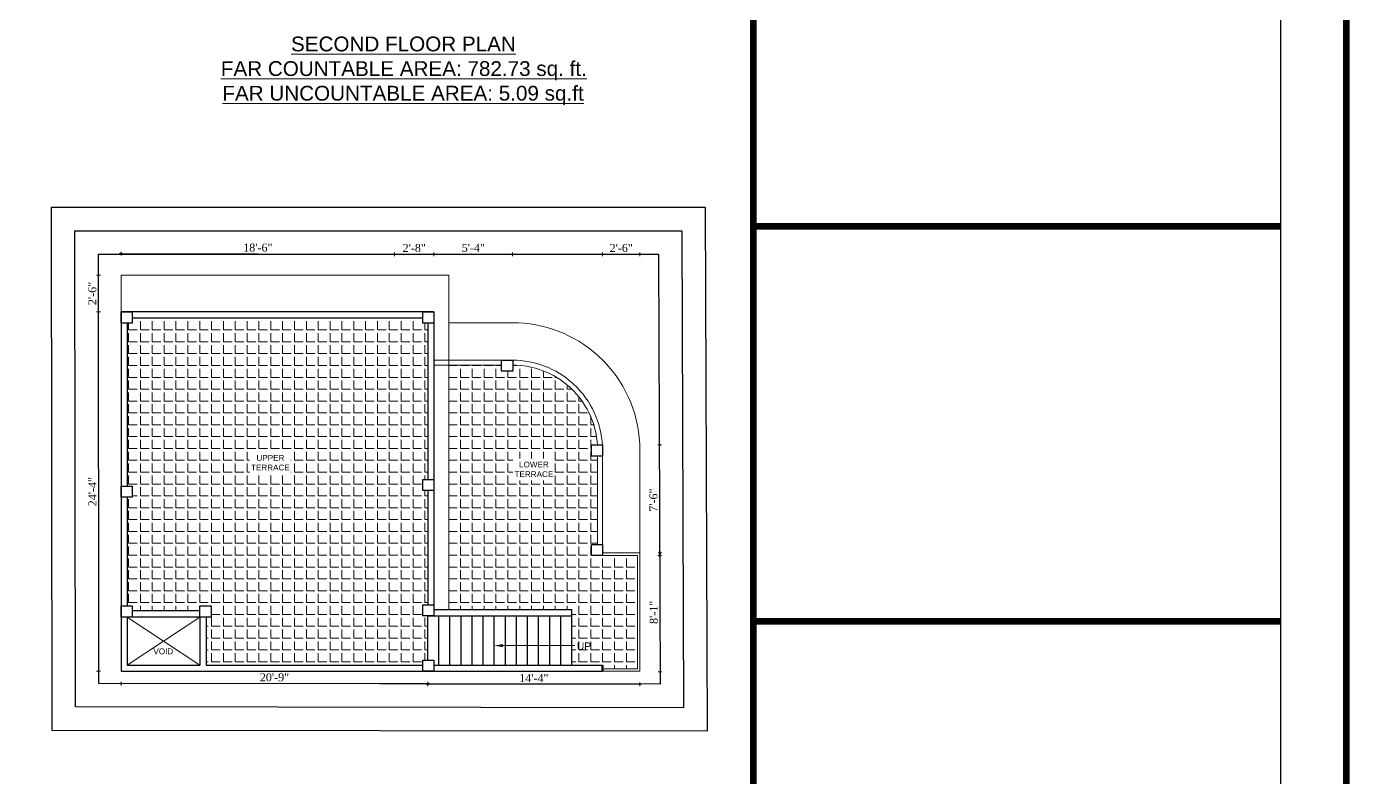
# Model space of a CAD drawing. Header units: inches. Extents: x 5914 to 162157, y -20538 to 282354.
# Drawn here: x 155197 to 156272, y -15224 to -14615 of the extents above; entities that cross this region are included whole.
import ezdxf

# ---------------------------------------------------------------- set-up
doc = ezdxf.new("R2010")
doc.units = ezdxf.units.IN
doc.header["$MEASUREMENT"] = 0
doc.header["$PDMODE"] = 99
for name, color, linetype, lineweight in [('ELE1 RA', 1, 'Continuous', 30), ('ELE2 RA', 130, 'Continuous', 20), ('ELE3 RA', 2, 'Continuous', 18), ('Hatch', 254, 'Continuous', 9), ('HATCH RA', 8, 'Continuous', 5), ('Outline', 4, 'Continuous', 9), ('TEXTLAYER', 7, 'Continuous', 18), ('WALL RA', 42, 'Continuous', 50)]:
    doc.layers.add(name, color=color, linetype=linetype, lineweight=lineweight)
doc.layers.add('S-DIM', color=7, linetype='Continuous')
doc.styles.add('arial', font='arial.ttf', dxfattribs={"height": 7})
doc.styles.add('DIM', font='dutch.ttf')
doc.styles.get("Standard").update_dxf_attribs({"font": 'arial.ttf'})
doc.dimstyles.new('Copy of DIM 8', dxfattribs={"dimtxt": 6.5, "dimasz": 1, "dimexe": 6, "dimexo": 18, "dimgap": 1.6875, "dimtad": 1, "dimdec": 0, "dimzin": 3, "dimdsep": 46, "dimlunit": 4, "dimtxsty": 'DIM', "dimblk": 'dot 2', "dimcen": 0.09375, "dimse1": 1, "dimse2": 1, "dimclrd": 1, "dimclre": 1, "dimclrt": 256, "dimadec": 0, "dimazin": 0, "dimtfac": 0.75, "dimtdec": 0, "dimtix": 1, "dimtmove": 1, "dimatfit": 3, "dimldrblk": 'DOT', "dimfxl": 1, "dimtolj": 1, "dimtzin": 0, "dimlwd": 9, "dimlwe": 9, "dimarcsym": 0})
pattern_1 = [(0, (0, 0), (0, 9.625), [7, -2.625]), (90, (0, 0), (-9.625, 6e-16), [7, -2.625])]

# ---------------------------------------------------------------- blocks, each defined once
blk = doc.blocks.new('TT')
at = {"layer": 'TEXTLAYER', "ltscale": 5, "insert": (149731.9, -15118.1), "char_height": 12, "width": 394.928, "attachment_point": 1, "rotation": 0.0057}
blk.add_mtext('\\pi107.23884;{\\LSECOND FLOOR PLAN \\P\\pi50.27977;FAR COUNTABLE AREA: 782.73 sq. ft.\\P\\pi51.48714;FAR UNCOUNTABLE AREA: 5.09 sq.ft}', dxfattribs=at)
blk = doc.blocks.new('dot1')
at = {"layer": 'Hatch'}
h = blk.add_hatch(color=256, dxfattribs=at)
edge = h.paths.add_edge_path()
edge.add_arc((0, 0), 1, 0, 360)
for p, q in [((3, 0), (-3, 0)), ((0, 3), (0, -3))]:
    blk.add_line(p, q, dxfattribs=at)
blk.add_circle((0, 0), 1, dxfattribs=at)
blk = doc.blocks.new('dot 2')
at = {"layer": 'Hatch', "xscale": 0.5, "yscale": 0.5, "zscale": 0.5}
blk.add_blockref('dot1', (0, 0), dxfattribs=at)
blk = doc.blocks.new('*D418')
at = {"layer": 'Defpoints', "color": 0, "transparency": 16777216}
for p in [(155496.1, -14799.5), (155274.1, -14816.4), (155496.1, -14816.9)]:
    blk.add_point(p, dxfattribs=at)
at = {"layer": 'S-DIM', "color": 1, "lineweight": 9, "transparency": 16777216}
blk.add_line((155275.1, -14799), (155495.1, -14799.5), dxfattribs=at)
for p, rotation in [((155274.1, -14799), 179.8709788192202), ((155496.1, -14799.5), 359.8709788192202)]:
    blk.add_blockref('dot 2', p, dxfattribs=dict(at, rotation=rotation))
at = {"layer": 'S-DIM', "transparency": 16777216, "insert": (155385.1, -14794.2), "char_height": 6.5, "attachment_point": 5, "rotation": 359.871, "style": 'DIM'}
blk.add_mtext('\\A1;18\'-6"', dxfattribs=at)
blk = doc.blocks.new('_Dot')
at = {"color": 0, "linetype": 'ByBlock', "lineweight": -2}
blk.add_line((-0.5, 0), (-1, 0), dxfattribs=at)
at = {"color": 0, "linetype": 'ByBlock', "const_width": 0.5}
blk.add_lwpolyline([(-0.25, 0, 1), (0.25, 0, 1)], format="xyb", close=True, dxfattribs=at)
blk = doc.blocks.new('*D419')
at = {"layer": 'Defpoints', "color": 0, "transparency": 16777216}
for p in [(155528.1, -14799.5), (155496.1, -14885.6), (155528.1, -14885.6)]:
    blk.add_point(p, dxfattribs=at)
at = {"layer": 'S-DIM', "color": 1, "lineweight": 9, "transparency": 16777216}
blk.add_line((155497.1, -14799.5), (155527.1, -14799.5), dxfattribs=at)
at = {"layer": 'S-DIM', "color": 1, "lineweight": 9, "transparency": 16777216, "rotation": 180}
blk.add_blockref('dot 2', (155496.1, -14799.5), dxfattribs=at)
at = {"layer": 'S-DIM', "color": 1, "lineweight": 9, "transparency": 16777216}
blk.add_blockref('dot 2', (155528.1, -14799.5), dxfattribs=at)
at = {"layer": 'S-DIM', "transparency": 16777216, "insert": (155512.1, -14794.5), "char_height": 6.5, "attachment_point": 5, "style": 'DIM'}
blk.add_mtext('\\A1;2\'-8"', dxfattribs=at)
blk = doc.blocks.new('*D420')
at = {"layer": 'Defpoints', "color": 0, "transparency": 16777216}
for p in [(155592, -14799.5), (155528.1, -14885.6), (155592, -14885.6)]:
    blk.add_point(p, dxfattribs=at)
at = {"layer": 'S-DIM', "color": 1, "lineweight": 9, "transparency": 16777216}
blk.add_line((155529.1, -14799.5), (155591, -14799.5), dxfattribs=at)
at = {"layer": 'S-DIM', "color": 1, "lineweight": 9, "transparency": 16777216, "rotation": 180}
blk.add_blockref('dot 2', (155528.1, -14799.5), dxfattribs=at)
at = {"layer": 'S-DIM', "color": 1, "lineweight": 9, "transparency": 16777216}
blk.add_blockref('dot 2', (155592, -14799.5), dxfattribs=at)
at = {"layer": 'S-DIM', "transparency": 16777216, "insert": (155560.1, -14794.4), "char_height": 6.5, "attachment_point": 5, "style": 'DIM'}
blk.add_mtext('\\A1;5\'-4"', dxfattribs=at)
blk = doc.blocks.new('*D472')
at = {"layer": 'Defpoints', "color": 0, "transparency": 16777216}
for p in [(155665, -14954.4), (155665, -15044.1), (155711.4, -15044.1)]:
    blk.add_point(p, dxfattribs=at)
at = {"layer": 'S-DIM', "color": 1, "lineweight": 9, "transparency": 16777216}
blk.add_line((155711.4, -14955.4), (155711.4, -15043.1), dxfattribs=at)
for p, rotation in [((155711.4, -14954.4), 90), ((155711.4, -15044.1), 270)]:
    blk.add_blockref('dot 2', p, dxfattribs=dict(at, rotation=rotation))
at = {"layer": 'S-DIM', "transparency": 16777216, "insert": (155706.4, -14999.2), "char_height": 6.5, "attachment_point": 5, "rotation": 90, "style": 'DIM'}
blk.add_mtext('\\A1;7\'-6"', dxfattribs=at)
blk = doc.blocks.new('*D473')
at = {"layer": 'Defpoints', "color": 0, "transparency": 16777216}
for p in [(155665, -14799.5), (155665, -15042.1), (155695.3, -15042.1)]:
    blk.add_point(p, dxfattribs=at)
at = {"layer": 'S-DIM', "color": 1, "lineweight": 9, "transparency": 16777216}
blk.add_line((155694.3, -14799.5), (155666, -14799.5), dxfattribs=at)
at = {"layer": 'S-DIM', "color": 1, "lineweight": 9, "transparency": 16777216, "rotation": 180}
blk.add_blockref('dot 2', (155665, -14799.5), dxfattribs=at)
at = {"layer": 'S-DIM', "color": 1, "lineweight": 9, "transparency": 16777216}
blk.add_blockref('dot 2', (155695.3, -14799.5), dxfattribs=at)
at = {"layer": 'S-DIM', "transparency": 16777216, "insert": (155680.2, -14794.5), "char_height": 6.5, "attachment_point": 5, "style": 'DIM'}
blk.add_mtext('\\A1;2\'-6"', dxfattribs=at)
blk = doc.blocks.new('*D474')
at = {"layer": 'Defpoints', "color": 0, "transparency": 16777216}
for p in [(155695.3, -15042.1), (155695.3, -15138.6), (155711.7, -15138.6)]:
    blk.add_point(p, dxfattribs=at)
at = {"layer": 'S-DIM', "color": 1, "lineweight": 9, "transparency": 16777216}
blk.add_line((155711.7, -15043.1), (155711.7, -15137.6), dxfattribs=at)
for p, rotation in [((155711.7, -15042.1), 90), ((155711.7, -15138.6), 270)]:
    blk.add_blockref('dot 2', p, dxfattribs=dict(at, rotation=rotation))
at = {"layer": 'S-DIM', "transparency": 16777216, "insert": (155706.7, -15090.3), "char_height": 6.5, "attachment_point": 5, "rotation": 90, "style": 'DIM'}
blk.add_mtext('\\A1;8\'-1"', dxfattribs=at)
blk = doc.blocks.new('*D475')
at = {"layer": 'Defpoints', "color": 0, "transparency": 16777216}
for p in [(155523.1, -15138.1), (155695.3, -15138.1), (155695.3, -15148.7)]:
    blk.add_point(p, dxfattribs=at)
at = {"layer": 'S-DIM', "color": 1, "lineweight": 9, "transparency": 16777216}
blk.add_line((155524.1, -15148.7), (155694.3, -15148.7), dxfattribs=at)
at = {"layer": 'S-DIM', "color": 1, "lineweight": 9, "transparency": 16777216, "rotation": 180}
blk.add_blockref('dot 2', (155523.1, -15148.7), dxfattribs=at)
at = {"layer": 'S-DIM', "color": 1, "lineweight": 9, "transparency": 16777216}
blk.add_blockref('dot 2', (155695.3, -15148.7), dxfattribs=at)
at = {"layer": 'S-DIM', "transparency": 16777216, "insert": (155609.2, -15143.7), "char_height": 6.5, "attachment_point": 5, "style": 'DIM'}
blk.add_mtext('\\A1;14\'-4"', dxfattribs=at)
blk = doc.blocks.new('*D476')
at = {"layer": 'Defpoints', "color": 0, "transparency": 16777216}
for p in [(155274.1, -15138.1), (155523.1, -15138.1), (155274.1, -15148.1)]:
    blk.add_point(p, dxfattribs=at)
at = {"layer": 'S-DIM', "color": 1, "lineweight": 9, "transparency": 16777216}
blk.add_line((155522.1, -15148.1), (155275.1, -15148.1), dxfattribs=at)
at = {"layer": 'S-DIM', "color": 1, "lineweight": 9, "transparency": 16777216, "rotation": 180}
blk.add_blockref('dot 2', (155274.1, -15148.1), dxfattribs=at)
at = {"layer": 'S-DIM', "color": 1, "lineweight": 9, "transparency": 16777216}
blk.add_blockref('dot 2', (155523.1, -15148.1), dxfattribs=at)
at = {"layer": 'S-DIM', "transparency": 16777216, "insert": (155398.6, -15143.1), "char_height": 6.5, "attachment_point": 5, "style": 'DIM'}
blk.add_mtext('\\A1;20\'-9"', dxfattribs=at)
blk = doc.blocks.new('*D477')
at = {"layer": 'Defpoints', "color": 0, "transparency": 16777216}
for p in [(155274.1, -14816.4), (155255.7, -14846.4), (155274.1, -14846.4)]:
    blk.add_point(p, dxfattribs=at)
at = {"layer": 'S-DIM', "color": 1, "lineweight": 9, "transparency": 16777216}
blk.add_line((155255.7, -14817.4), (155255.7, -14845.4), dxfattribs=at)
for p, rotation in [((155255.7, -14816.4), 90), ((155255.7, -14846.4), 270)]:
    blk.add_blockref('dot 2', p, dxfattribs=dict(at, rotation=rotation))
at = {"layer": 'S-DIM', "transparency": 16777216, "insert": (155250.7, -14831.4), "char_height": 6.5, "attachment_point": 5, "rotation": 90, "style": 'DIM'}
blk.add_mtext('\\A1;2\'-6"', dxfattribs=at)
blk = doc.blocks.new('*D478')
at = {"layer": 'Defpoints', "color": 0, "transparency": 16777216}
for p in [(155274.1, -14846.4), (155255.7, -15138.1), (155274.1, -15138.1)]:
    blk.add_point(p, dxfattribs=at)
at = {"layer": 'S-DIM', "color": 1, "lineweight": 9, "transparency": 16777216}
blk.add_line((155255.7, -14847.4), (155255.7, -15137.1), dxfattribs=at)
for p, rotation in [((155255.7, -14846.4), 90), ((155255.7, -15138.1), 270)]:
    blk.add_blockref('dot 2', p, dxfattribs=dict(at, rotation=rotation))
at = {"layer": 'S-DIM', "transparency": 16777216, "insert": (155250.8, -14992.3), "char_height": 6.5, "attachment_point": 5, "rotation": 90, "style": 'DIM'}
blk.add_mtext('\\A1;24\'-4"', dxfattribs=at)

msp = doc.modelspace()

# ---------------------------------------------------------------- hatches: boundary and pattern name
at = {"layer": 'HATCH RA'}
h = msp.add_hatch(dxfattribs=at)
h.set_pattern_fill('ANGLE', color=256, scale=35)
h.set_pattern_definition(pattern_1)
h.paths.add_polyline_path([(155523.1, -14894.6), (155523.1, -14855.4), (155519.1, -14855.4), (155519.1, -14851.4), (155283.1, -14851.4), (155283.1, -14855.4), (155279.1, -14855.4), (155279.1, -14987.8), (155283.1, -14987.8), (155283.1, -14996.8), (155279.1, -14996.8), (155279.1, -15085.1), (155283.1, -15085.1), (155283.1, -15089.1), (155338.1, -15089.1), (155338.1, -15085.1), (155347.1, -15085.1), (155347.1, -15094.1), (155343.1, -15094.1), (155343.1, -15133.1), (155519.1, -15133.1), (155519.1, -15129.1), (155523.1, -15129.1), (155523.1, -15093.1), (155519.1, -15093.1), (155519.1, -15084.1), (155523.1, -15084.1), (155523.1, -14991.3), (155519.1, -14991.3), (155519.1, -14982.3), (155523.1, -14982.3)])
h.paths.add_polyline_path([(155378.2, -14977.8), (155412, -14977.8), (155412, -14960.1), (155378.2, -14960.1)], flags=16)
h = msp.add_hatch(dxfattribs=at)
h.set_pattern_fill('ANGLE', color=256, scale=35)
h.set_pattern_definition(pattern_1)
edge = h.paths.add_edge_path()
edge.add_line((155693.3, -15044.1), (155665, -15044.1))
edge.add_line((155665, -15044.1), (155656, -15044.1))
edge.add_line((155656, -15044.1), (155656, -15035.1))
edge.add_line((155656, -15035.1), (155661, -15035.1))
edge.add_line((155661, -15035.1), (155661, -14963.4))
edge.add_line((155661, -14963.4), (155656, -14963.4))
edge.add_line((155656, -14963.4), (155656, -14954.4))
edge.add_line((155656, -14954.4), (155660.9, -14954.4))
edge.add_arc((155601.5, -14954.4), 59.4, 359.9813, 407.2214)
edge.add_line((155641.8, -14910.8), (155637.9, -14907.1))
edge.add_arc((155592.1, -14958.5), 68.9, 48.2845, 90)
edge.add_line((155592.1, -14889.6), (155592.1, -14894.6))
edge.add_line((155592.1, -14894.6), (155583.1, -14894.6))
edge.add_line((155583.1, -14894.6), (155583.1, -14889.6))
edge.add_line((155583.1, -14889.6), (155540.1, -14889.6))
edge.add_line((155540.1, -14889.6), (155540.1, -15088.1))
edge.add_line((155540.1, -15088.1), (155640.1, -15088.1))
edge.add_line((155640.1, -15088.1), (155640.1, -15133.1))
edge.add_line((155640.1, -15133.1), (155665, -15133.1))
edge.add_line((155665, -15133.1), (155665, -15136.1))
edge.add_line((155665, -15136.1), (155693.3, -15136.1))
edge.add_line((155693.3, -15136.1), (155693.3, -15044.1))
h.paths.add_polyline_path([(155592.3, -14983.2), (155626.1, -14983.2), (155626.1, -14965.5), (155592.3, -14965.5)], flags=16)

# ---------------------------------------------------------------- linework, layer by layer
for p, q in [((155633, -15084.1), (155633, -15084.1)), ((155642, -15084.1), (155642, -15084.1)), ((155523.1, -15093.1), (155622.1, -15093.1)), ((155523.1, -15129.1), (155523.1, -15093.1)), ((155528.1, -15088.1), (155640.1, -15088.1)), ((155532.1, -15133.1), (155532.1, -15093.1)), ((155541.1, -15133.1), (155541.1, -15093.1)), ((155550.1, -15133.1), (155550.1, -15093.1)), ((155559.1, -15133.1), (155559.1, -15093.1)), ((155568.1, -15133.1), (155568.1, -15093.1)), ((155577.1, -15133.1), (155577.1, -15093.1)), ((155586.1, -15133.1), (155586.1, -15093.1)), ((155595.1, -15133.1), (155595.1, -15093.1)), ((155604.1, -15133.1), (155604.1, -15093.1)), ((155613.1, -15133.1), (155613.1, -15093.1)), ((155622.1, -15133.1), (155622.1, -15093.1)), ((155622.1, -15093.1), (155640.1, -15093.1)), ((155631.1, -15133.1), (155631.1, -15093.1)), ((155640.1, -15133.1), (155640.1, -15088.1))]:
    msp.add_line(p, q)
at = {"color": 8, "lineweight": 5}
msp.add_line((155584.1, -15117.3), (155642.5, -15117.3), dxfattribs=at)
msp.add_solid([(155584.1, -15118.5), (155577.1, -15117.3), (155584.1, -15116.1)], dxfattribs=at)
at = {"layer": 'Defpoints'}
for points in [[(155217.5, -14761.4), (155592.8, -14761.4), (155748.5, -14761.4), (155750, -15186.8), (155218, -15186.1)], [(155236.6, -14780.4), (155592.8, -14780.4), (155729.5, -14780.4), (155730.9, -15167.8), (155237, -15167.1)], [(155255.7, -14799.5), (155592.8, -14799.5), (155710.5, -14799.5), (155711.8, -15148.7), (155256, -15148.1)]]:
    msp.add_lwpolyline(points, close=True, dxfattribs=at)
at = {"layer": 'ELE1 RA'}
for p, q in [((155274.1, -14846.4), (155274.1, -15138.1)), ((155528.1, -14846.4), (155274.1, -14846.4)), ((155528.1, -14846.4), (155528.1, -15088.1)), ((155279.1, -14855.4), (155279.1, -14987.8)), ((155519.1, -14851.4), (155283.1, -14851.4)), ((155523.1, -14855.4), (155523.1, -14982.3)), ((155279.1, -14996.8), (155279.1, -15085.1)), ((155523.1, -14991.3), (155523.1, -15084.1)), ((155338.1, -15094.1), (155279.1, -15094.1)), ((155279.1, -15094.1), (155279.1, -15133.1)), ((155338.1, -15089.1), (155283.1, -15089.1)), ((155338.1, -15094.1), (155338.1, -15133.1)), ((155343.1, -15094.1), (155343.1, -15133.1)), ((155274.1, -15138.1), (155665, -15138.1)), ((155279.1, -15133.1), (155338.1, -15133.1)), ((155343.1, -15133.1), (155519.1, -15133.1)), ((155528.1, -15133.1), (155665, -15133.1))]:
    msp.add_line(p, q, dxfattribs=at)
for points in [[(155274.1, -14846.4), (155283.1, -14846.4), (155283.1, -14855.4), (155274.1, -14855.4)], [(155519.1, -14846.4), (155528.1, -14846.4), (155528.1, -14855.4), (155519.1, -14855.4)], [(155583.1, -14885.6), (155592.1, -14885.6), (155592.1, -14894.6), (155583.1, -14894.6)], [(155656, -14954.4), (155665, -14954.4), (155665, -14963.4), (155656, -14963.4)], [(155274.1, -14987.8), (155283.1, -14987.8), (155283.1, -14996.8), (155274.1, -14996.8)], [(155519.1, -14982.3), (155528.1, -14982.3), (155528.1, -14991.3), (155519.1, -14991.3)], [(155656, -15035.1), (155665, -15035.1), (155665, -15044.1), (155656, -15044.1)], [(155274.1, -15085.1), (155283.1, -15085.1), (155283.1, -15094.1), (155274.1, -15094.1)], [(155338.1, -15085.1), (155347.1, -15085.1), (155347.1, -15094.1), (155338.1, -15094.1)], [(155519.1, -15084.1), (155528.1, -15084.1), (155528.1, -15093.1), (155519.1, -15093.1)], [(155519.1, -15129.1), (155528.1, -15129.1), (155528.1, -15138.1), (155519.1, -15138.1)]]:
    msp.add_lwpolyline(points, close=True, dxfattribs=at)
at = {"layer": 'ELE2 RA'}
for p, q in [((155274.1, -14816.4), (155540.1, -14816.4)), ((155274.1, -14816.4), (155274.1, -14846.4)), ((155540.1, -15088.1), (155540.1, -14816.4)), ((155528.1, -14885.6), (155592, -14885.6)), ((155583.1, -14889.6), (155528.1, -14889.6)), ((155641.9, -14910.9), (155637.9, -14907)), ((155661, -14958.4), (155661, -14958.4)), ((155661, -15035.1), (155661, -14963.4)), ((155665, -15044.1), (155665, -14958.4)), ((155665, -15042.1), (155695.3, -15042.1)), ((155695.3, -15042.1), (155695.3, -15138.1)), ((155661, -15044.1), (155665, -15044.1)), ((155665, -15044.1), (155693.3, -15044.1)), ((155693.3, -15044.1), (155693.3, -15136.1)), ((155665, -15136.1), (155693.3, -15136.1)), ((155665, -15138.1), (155695.3, -15138.1))]:
    msp.add_line(p, q, dxfattribs=at)
msp.add_lwpolyline([(155665, -14958.4, 0.193397), (155644.6, -14908), (155640.6, -14904.1, 0.184481), (155592, -14885.6)], format="xyb", dxfattribs=at)
for start, end in [(48.222, 90.0319), (3.4074, 43.8577), (0.0749, 0.0771)]:
    msp.add_arc((155592.1, -14958.5), 68.9, start, end, dxfattribs=at)
at = {"layer": 'ELE3 RA'}
for p, q in [((155540.1, -14855.2), (155592, -14855.2)), ((155666.5, -14886.9), (155660.9, -14881.5)), ((155695.3, -15044.1), (155695.3, -14958.4))]:
    msp.add_line(p, q, dxfattribs=at)
for start, end in [(48.222, 90.0319), (0.0749, 43.8577)]:
    msp.add_arc((155592.1, -14958.5), 103.3, start, end, dxfattribs=at)
at = {"layer": 'HATCH RA'}
for p, q in [((155279.1, -15133.1), (155338.1, -15094.1)), ((155279.1, -15094.1), (155338.1, -15133.1))]:
    msp.add_line(p, q, dxfattribs=at)
at = {"layer": 'Outline', "lineweight": 30}
msp.add_line((156215.5, -14080.4), (156215.5, -16113.9), dxfattribs=at)
at = {"layer": 'Outline', "const_width": 5.35}
msp.add_lwpolyline([(153058.3, -16167.4), (153058.3, -14026.9), (156269, -14026.9), (156269, -16167.4)], close=True, dxfattribs=at)
for points in [[(155787.4, -14080.4), (155787.4, -15739.3)], [(155787.4, -14776.8), (156215.5, -14776.8)], [(155787.4, -15097.6), (156215.5, -15097.6)]]:
    msp.add_lwpolyline(points, dxfattribs=at)
at = {"layer": 'WALL RA'}
msp.add_line((155665, -15138.1), (155665, -15133.1), dxfattribs=at)

# ---------------------------------------------------------------- block references
at = {"layer": 'HATCH RA'}
msp.add_blockref('TT', (5572.9, 495.3), dxfattribs=at)

# ---------------------------------------------------------------- texts
at = {"char_height": 4.711, "attachment_point": 1}
for s, width, insert in [('\\pi11.5962;UPPER\\P\\pi7.16325;TERRACE', 45.266, (155372.4, -14962.5)), ('\\pi10.84907;LOWER \\P\\pi7.16325;TERRACE', 45.266, (155586.4, -14967.9)), ('\\pi36.88479;VOID', 89.48, (155263.4, -15119.6))]:
    msp.add_mtext_dynamic_manual_height_columns(s, width=width, gutter_width=23.6, heights=[0], dxfattribs=dict(at, insert=insert))
at = {"insert": (155655.8, -15120.8), "char_height": 6, "width": 11.641, "attachment_point": 9, "style": 'arial'}
msp.add_mtext('UP', dxfattribs=at)

# ---------------------------------------------------------------- dimensions: what is measured, and where the dimension line sits
at = {"layer": 'S-DIM'}
for p1, p2, distance, picture, middle in [((155274.1, -14816.4), (155496.1, -14816.9), 17.4, '*D418', (155385.1, -14794.2)), ((155665, -14954.4), (155665, -15044.1), 46.4, '*D472', (155706.4, -14999.2))]:
    dim = msp.add_aligned_dim(p1=p1, p2=p2, distance=distance, dimstyle='Copy of DIM 8', dxfattribs=at)
    dim.commit()
    dim.dimension.update_dxf_attribs({"geometry": picture, "text_midpoint": middle})
for base, p1, p2, picture, middle in [((155528.1, -14799.5), (155496.1, -14885.6), (155528.1, -14885.6), '*D419', (155512.1, -14794.5)), ((155592, -14799.5), (155528.1, -14885.6), (155592, -14885.6), '*D420', (155560.1, -14794.4)), ((155665, -14799.5), (155695.3, -15042.1), (155665, -15042.1), '*D473', (155680.2, -14794.5)), ((155274.1, -15148.1), (155523.1, -15138.1), (155274.1, -15138.1), '*D476', (155398.6, -15143.1)), ((155695.3, -15148.7), (155523.1, -15138.1), (155695.3, -15138.1), '*D475', (155609.2, -15143.7))]:
    dim = msp.add_linear_dim(base=base, p1=p1, p2=p2, dimstyle='Copy of DIM 8', dxfattribs=at)
    dim.commit()
    dim.dimension.update_dxf_attribs({"geometry": picture, "text_midpoint": middle})
for base, p1, p2, picture, middle in [((155255.7, -14846.4), (155274.1, -14816.4), (155274.1, -14846.4), '*D477', (155250.7, -14831.4)), ((155255.7, -15138.1), (155274.1, -14846.4), (155274.1, -15138.1), '*D478', (155250.8, -14992.3)), ((155711.7397309, -15138.5846568), (155695.3331932, -15042.0846568), (155695.3331932, -15138.5846568), '*D474', (155706.7098245, -15090.3346568))]:
    dim = msp.add_linear_dim(base=base, p1=p1, p2=p2, angle=90, dimstyle='Copy of DIM 8', dxfattribs=at)
    dim.commit()
    dim.dimension.update_dxf_attribs({"geometry": picture, "text_midpoint": middle})

doc.saveas('drawing.dxf')
